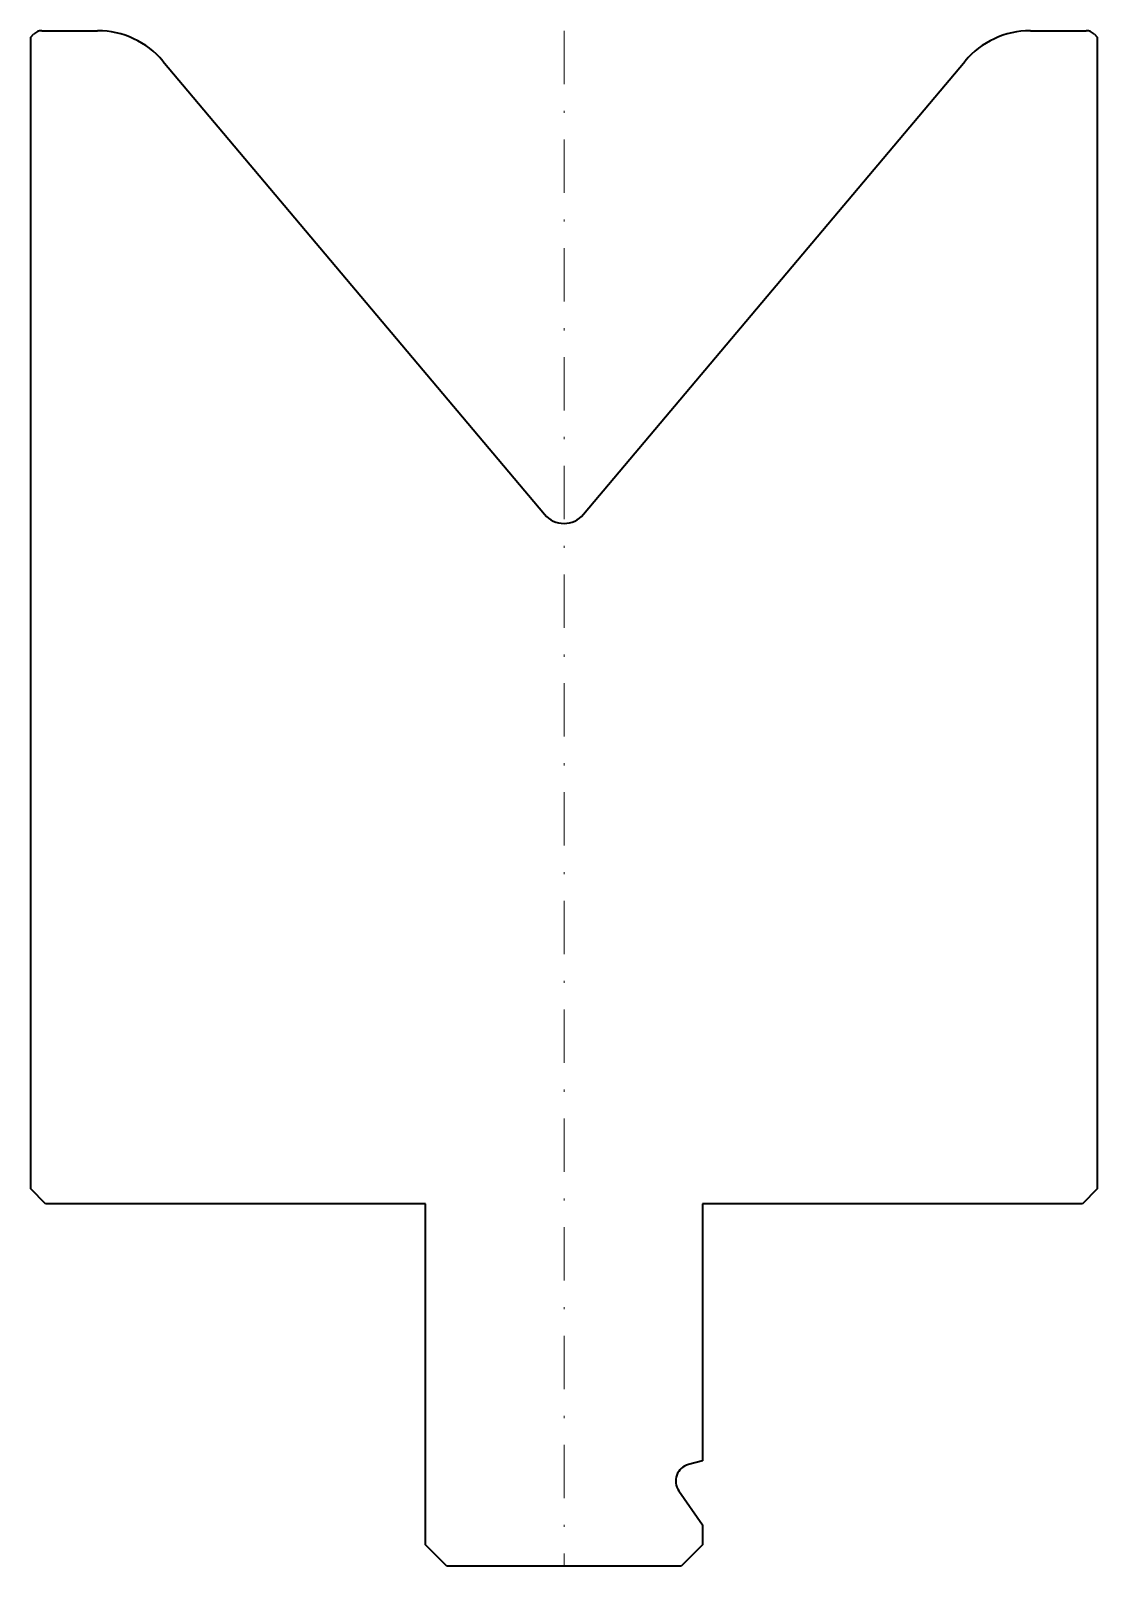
# Model space of a CAD drawing. Header units: millimetres. Extents: x -25 to 25, y -72 to 0.
import ezdxf

# ---------------------------------------------------------------- set-up
doc = ezdxf.new("R2010")
doc.units = ezdxf.units.MM
doc.header["$LTSCALE"] = 5
doc.linetypes.add('AUSGEZOGEN', pattern=[0])
doc.linetypes.add('DASHDOT', pattern=[1, 0.5, -0.25, 0, -0.25])
doc.layers.add('2', color=7, linetype='Continuous')

msp = doc.modelspace()

# ---------------------------------------------------------------- linework, layer by layer
at = {"layer": '2', "color": 7, "linetype": 'AUSGEZOGEN', "lineweight": 35}
for p, q in [((-24.473, 0), (-21.862, 0)), ((21.862, 0), (24.473, 0)), ((-25, -0.299), (-24.862, -0.161)), ((-25, -54.3), (-25, -0.299)), ((24.862, -0.161), (25, -0.299)), ((25, -0.299), (25, -54.3)), ((-18.801, -1.424), (-0.918, -22.674)), ((0.918, -22.674), (18.801, -1.424)), ((-24.3, -55), (-25, -54.3)), ((25, -54.3), (24.3, -55)), ((-6.5, -55), (-24.3, -55)), ((-6.5, -71), (-6.5, -55)), ((24.3, -55), (6.5, -55)), ((6.5, -55), (6.5, -67.049)), ((6.5, -67.049), (5.833, -67.228)), ((5.384, -68.46), (6.5, -70.053)), ((6.5, -70.053), (6.5, -71)), ((-5.5, -72), (-6.5, -71)), ((6.5, -71), (5.5, -72)), ((5.5, -72), (-5.5, -72))]:
    msp.add_line(p, q, dxfattribs=at)
at = {"layer": '2', "color": 7, "linetype": 'DASHDOT', "lineweight": 18}
msp.add_line((0, 0), (0, -72), dxfattribs=at)
at = {"layer": '2', "color": 7, "linetype": 'AUSGEZOGEN', "lineweight": 35}
for centre, radius, start, end in [((-24.473, -0.55), 0.55, 90, 135), ((-21.862, -4), 4, 40.08333, 90), ((21.862, -4), 4, 90, 139.91667), ((24.473, -0.55), 0.55, 45, 90), ((0, -21.901), 1.2, 220.08333, 319.91667), ((6.04, -68.001), 0.8, 105, 215)]:
    msp.add_arc(centre, radius, start, end, dxfattribs=at)

doc.saveas('drawing.dxf')
